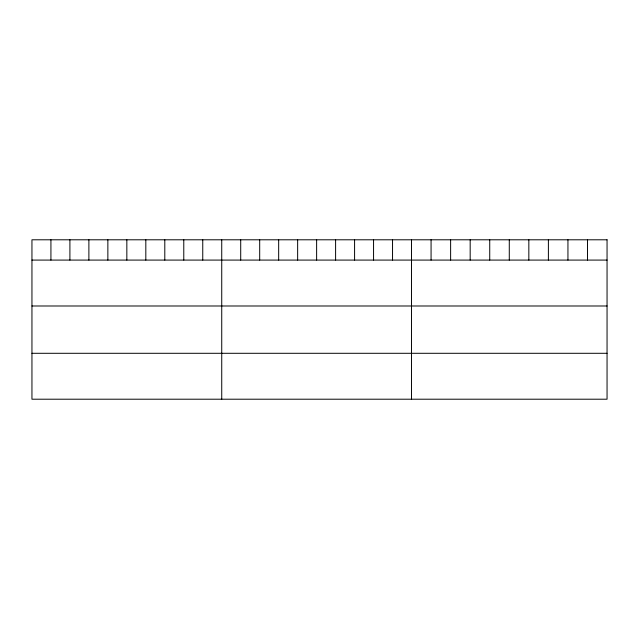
<?xml version="1.0" encoding="UTF-8"?>
<svg xmlns="http://www.w3.org/2000/svg" width="639" height="639" viewBox="0 0 639 639"><rect width="100%" height="100%" fill="white"/><g stroke="black" fill="none" stroke-linecap="round" stroke-linejoin="round"><path stroke-width="0.96" d="M31.95 260.081L607.05 260.081M31.95 305.993L607.05 305.993M31.95 353.295L607.05 353.295M587.497 239.793L587.497 260.081M567.943 239.793L567.943 260.081M548.39 239.793L548.39 260.081M528.836 239.793L528.836 260.081M509.283 239.793L509.283 260.081M489.73 239.793L489.73 260.081M470.176 239.793L470.176 260.081M450.623 239.793L450.623 260.081M431.069 239.793L431.069 260.081M411.516 239.793L411.516 399.207M392.538 239.793L392.538 260.081M373.559 239.793L373.559 260.081M354.581 239.793L354.581 260.081M335.603 239.793L335.603 260.081M316.624 239.793L316.624 260.081M297.646 239.793L297.646 260.081M278.668 239.793L278.668 260.081M259.69 239.793L259.69 260.081M240.711 239.793L240.711 260.081M221.733 239.793L221.733 399.207M202.755 239.793L202.755 260.081M183.776 239.793L183.776 260.081M164.798 239.793L164.798 260.081M145.82 239.793L145.82 260.081M126.841 239.793L126.841 260.081M107.863 239.793L107.863 260.081M88.885 239.793L88.885 260.081M69.907 239.793L69.907 260.081M50.928 239.793L50.928 260.081M607.05 239.793L31.95 239.793L31.95 399.207L607.05 399.207L607.05 239.793"/></g></svg>
